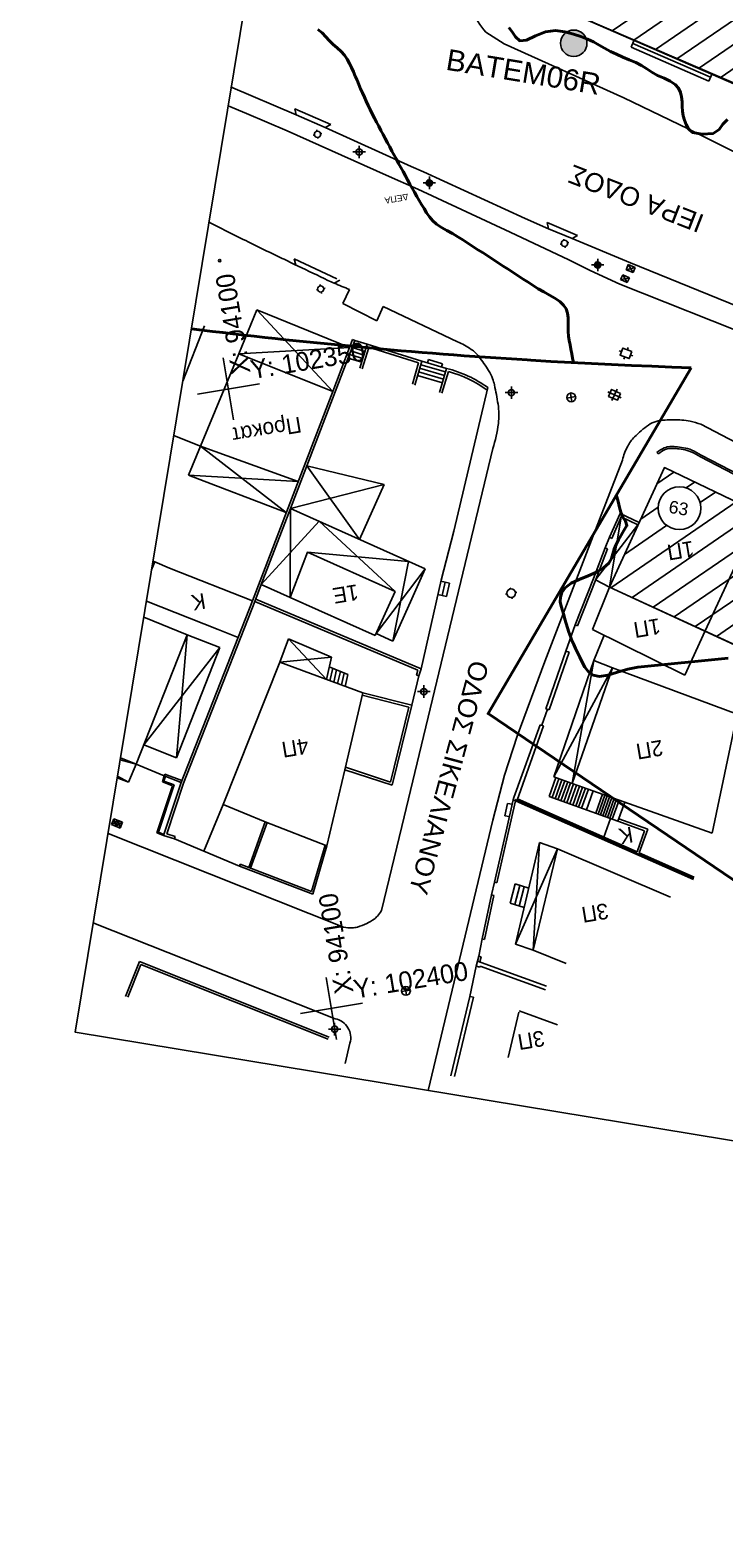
# Model space of a CAD drawing. Header units: metres. Extents: x 93017 to 94633, y 101979 to 102793.
# Drawn here: x 94049.69 to 94060.74, y 102336.74 to 102360.57 of the extents above; entities that cross this region are included whole.
import ezdxf
from ezdxf.enums import TextEntityAlignment as Align

# ---------------------------------------------------------------- set-up
doc = ezdxf.new("R2010")
doc.units = ezdxf.units.M
doc.header["$LTSCALE"] = 0.75
doc.header["$MEASUREMENT"] = 0
doc.header["$PDMODE"] = 34
doc.header["$PDSIZE"] = 0.1
doc.linetypes.add('DIAK1-1', pattern=[2, 1, -1])
for name, color, linetype in [('CG_BR', 253, 'Continuous'), ('CG_DIAF', 253, 'Continuous'), ('CG_ER', 253, 'ER'), ('CG_FREATIO', 252, 'Continuous'), ('CG_KG', 253, 'KG'), ('CG_KR', 253, 'Continuous'), ('CG_KT', 253, 'Continuous'), ('CG_KTISMATA_TXT', 252, 'Continuous'), ('CG_MD', 253, 'Continuous'), ('CG_SBL_BA', 8, 'DIAK1-1'), ('CG_SBL_BS', 253, 'Continuous'), ('CG_SK', 253, 'Continuous'), ('CG_STA-KYK', 8, 'Continuous'), ('CG_STA-SHM', 8, 'Continuous'), ('CG_USER', 253, 'Continuous'), ('COREBOREHOLES', 6, 'Continuous'), ('GEOLOGY', 7, 'Continuous'), ('GSLAYER', 7, 'Continuous'), ('HATCH DIAKINDYNEYSHS', 112, 'Continuous'), ('KANABOS', 8, 'Continuous'), ('NORTH', 8, 'Continuous'), ('OTM Solid 252', 252, 'Continuous'), ('OTM Text 0.25', 2, 'Continuous'), ('ΖΩΝΗ ΕΠΙΡΡΟΗΣ', 1, 'Continuous'), ('ΚΤΗΡΙΑ', 7, 'Continuous')]:
    doc.layers.add(name, color=color, linetype=linetype)
doc.styles.add('ARIAL', font='ARIAL.TTF')
doc.styles.add('GRSIMP', font='grsimp')
doc.styles.add('KTISMATA', font='win-sim.shx')
doc.linetypes.add('ER', pattern='A,1e-05,[104,OrizLt.shx,S=1,R=0,X=0,Y=0],-2', length=2.00001)
doc.linetypes.add('KG', pattern='A,5,-0.5,[114,OrizLt.shx,S=1,R=0,X=0,Y=0.5],-0.5', length=6)
pattern_1 = [(214.4408012, (109260.27855, 125634.61407), (0.1795635333, -0.2618457323), [])]

# ---------------------------------------------------------------- blocks, each defined once
blk = doc.blocks.new('FR-FVT')
at = {"layer": 'CG_FREATIO'}
for p, q in [((100047.73, 96581.47), (100049.33, 96581.47)), ((100047.73, 96579.87), (100047.73, 96581.47)), ((100047.73, 96580.67), (100049.33, 96580.67)), ((100047.73, 96579.87), (100049.33, 96579.87)), ((100047.93, 96580.07), (100047.93, 96581.27)), ((100047.93, 96581.27), (100049.13, 96581.27)), ((100047.93, 96580.07), (100049.13, 96580.07)), ((100048.53, 96579.87), (100048.53, 96581.47)), ((100049.13, 96580.07), (100049.13, 96581.27)), ((100049.33, 96579.87), (100049.33, 96581.47))]:
    blk.add_line(p, q, dxfattribs=at)
at = {"layer": 'CG_USER'}
blk.add_point((100048.53, 96580.67), dxfattribs=at)
blk = doc.blocks.new('SHM_STA')
at = {"layer": 'CG_STA-KYK'}
blk.add_circle((0, 0), 0.4, dxfattribs=at)
at = {"layer": 'CG_STA-SHM'}
blk.add_point((0, 0), dxfattribs=at)
blk = doc.blocks.new('ARI_KAN')
at = {"layer": 'OTM Solid 252', "style": 'GRSIMP'}
blk.add_text('X:', height=1.5, rotation=90, dxfattribs=at).set_placement((1.2, 1), align=Align.MIDDLE_LEFT)
blk.add_text('Y:', height=1.5, dxfattribs=at).set_placement((2, 1.2), align=Align.MIDDLE_LEFT)
blk.add_attdef('X', text='', height=1.5, rotation=90, dxfattribs=at).set_placement((1.2, 3.5), align=Align.MIDDLE_LEFT)
blk.add_attdef('Y', text='', height=1.5, dxfattribs=at).set_placement((4.5, 1.2), align=Align.MIDDLE_LEFT)
blk = doc.blocks.new('cross')
at = {"layer": 'GEOLOGY', "color": 6}
for p, q in [((11345.51, -2144.54), (11345.51, -2149.54)), ((11343.01, -2147.04), (11348.01, -2147.04))]:
    blk.add_line(p, q, dxfattribs=at)

msp = doc.modelspace()

# ---------------------------------------------------------------- hatches: boundary and pattern name
at = {"layer": 'COREBOREHOLES'}
h = msp.add_hatch(color=253, dxfattribs=at)
edge = h.paths.add_edge_path()
edge.add_arc((94058.344, 102360.356), 0.211, 0, 360)
at = {"layer": 'HATCH DIAKINDYNEYSHS', "ltscale": 15}
h = msp.add_hatch(dxfattribs=at)
h.set_pattern_fill('ANSI31', color=256, scale=0.1, angle=529.4408, style=0)
h.set_pattern_definition(pattern_1)
h.paths.add_polyline_path([(94064.514, 102358.135), (94057.796, 102361.061), (94059.43, 102365.276), (94060.866, 102364.761), (94060.069, 102362.422), (94065.423, 102360.401), (94064.664, 102358.188)])
h.paths.add_polyline_path([(94066.37, 102363.254), (94065.815, 102361.625), (94062.267, 102362.981), (94062.33, 102363.171), (94061.826, 102363.341), (94061.986, 102363.816), (94061.797, 102363.88), (94062.036, 102364.589), (94062.729, 102364.356), (94062.783, 102364.513)])
h = msp.add_hatch(dxfattribs=at)
h.set_pattern_fill('ANSI31', color=256, scale=0.1, angle=529.4408, style=0)
h.set_pattern_definition(pattern_1)
h.paths.add_polyline_path([(94062.595, 102352.254), (94062.009, 102350.268), (94058.911, 102351.697), (94059.787, 102353.599)])
edge = h.paths.add_edge_path(flags=17)
edge.add_arc((94062.54, 102351.104), 0.341, 0, 360)
edge = h.paths.add_edge_path(flags=16)
edge.add_arc((94061.941, 102352.056), 0.341, 0, 360)
edge = h.paths.add_edge_path(flags=16)
edge.add_arc((94060.027, 102352.952), 0.341, 0, 360)
edge = h.paths.add_edge_path()
edge.add_line((94062.009, 102350.268), (94062.499, 102350.041))
edge.add_line((94062.499, 102350.041), (94063.05, 102351.91))
edge.add_line((94063.05, 102351.91), (94062.79, 102351.982))
edge.add_line((94062.79, 102351.982), (94062.582, 102352.209))
edge.add_line((94062.582, 102352.209), (94062.009, 102350.268))
edge.add_line((94062.009, 102350.268), (94062.499, 102350.041))

# ---------------------------------------------------------------- linework, layer by layer
at = {"layer": 'CG_BR'}
for p, q in [((94053.297, 102356.11), (94054.776, 102355.513)), ((94053.371, 102351.737), (94053.835, 102352.949)), ((94055.981, 102351.985), (94053.835, 102352.949)), ((94055.769, 102351.507), (94055.981, 102351.985)), ((94058.911, 102351.697), (94058.693, 102351.813)), ((94053.828, 102351.532), (94053.371, 102351.737)), ((94055.467, 102350.836), (94055.769, 102351.507)), ((94053.806, 102350.871), (94053.665, 102350.5)), ((94054.489, 102350.581), (94053.806, 102350.871)), ((94055.467, 102350.836), (94055.198, 102350.957)), ((94058.664, 102350.525), (94058.83, 102350.929)), ((94054.489, 102350.581), (94054.406, 102350.227)), ((94058.025, 102348.674), (94058.664, 102350.525)), ((94058.664, 102350.525), (94058.963, 102350.413)), ((94051.381, 102348.877), (94051.257, 102348.591)), ((94051.257, 102348.591), (94051.078, 102348.661)), ((94058.319, 102348.569), (94058.025, 102348.674)), ((94057.416, 102346.011), (94057.801, 102347.627)), ((94058.084, 102347.529), (94057.801, 102347.627)), ((94057.699, 102345.913), (94057.416, 102346.011))]:
    msp.add_line(p, q, dxfattribs=at)
at = {"layer": 'CG_DIAF'}
for p, q in [((94053.903, 102359.313), (94053.926, 102359.216)), ((94054.388, 102359.014), (94054.475, 102359.063)), ((94057.921, 102357.5), (94057.944, 102357.402)), ((94058.319, 102357.245), (94058.405, 102357.297)), ((94053.896, 102356.923), (94053.919, 102356.825)), ((94054.529, 102356.537), (94054.619, 102356.582))]:
    msp.add_line(p, q, dxfattribs=at)
at = {"layer": 'CG_DIAF', "linetype": 'DIAK1-1'}
for p, q in [((94053.903, 102359.313), (94054.475, 102359.063)), ((94057.921, 102357.5), (94058.405, 102357.297)), ((94053.896, 102356.923), (94054.619, 102356.582))]:
    msp.add_line(p, q, dxfattribs=at)
at = {"layer": 'CG_ER'}
for p, q in [((94058.911, 102351.697), (94059.787, 102353.599)), ((94059.787, 102353.599), (94062.595, 102352.254)), ((94060.437, 102350.999), (94061.301, 102352.874))]:
    msp.add_line(p, q, dxfattribs=at)
at = {"layer": 'CG_FREATIO'}
for p, q in [((94054.253, 102358.976), (94054.256, 102358.956)), ((94054.215, 102358.898), (94054.195, 102358.895)), ((94054.273, 102358.857), (94054.276, 102358.837)), ((94054.334, 102358.918), (94054.314, 102358.915)), ((94058.148, 102357.162), (94058.128, 102357.158)), ((94058.186, 102357.239), (94058.189, 102357.219)), ((94058.205, 102357.12), (94058.208, 102357.101)), ((94058.266, 102357.181), (94058.246, 102357.178)), ((94059.211, 102356.833), (94059.177, 102356.749)), ((94059.322, 102356.788), (94059.211, 102356.833)), ((94059.211, 102356.833), (94059.288, 102356.704)), ((94059.123, 102356.671), (94059.088, 102356.595)), ((94059.088, 102356.595), (94059.23, 102356.618)), ((94059.197, 102356.545), (94059.088, 102356.595)), ((94059.232, 102356.622), (94059.123, 102356.671)), ((94059.123, 102356.671), (94059.197, 102356.545)), ((94059.177, 102356.749), (94059.322, 102356.788)), ((94059.288, 102356.704), (94059.177, 102356.749)), ((94059.232, 102356.622), (94059.197, 102356.545)), ((94059.322, 102356.788), (94059.288, 102356.704)), ((94054.268, 102356.435), (94054.248, 102356.432)), ((94054.306, 102356.513), (94054.309, 102356.493)), ((94054.326, 102356.394), (94054.329, 102356.374)), ((94054.386, 102356.455), (94054.367, 102356.452)), ((94059.105, 102355.446), (94059.067, 102355.46)), ((94059.156, 102355.362), (94059.141, 102355.325)), ((94059.212, 102355.512), (94059.198, 102355.475)), ((94059.287, 102355.377), (94059.249, 102355.391)), ((94058.374, 102354.729), (94058.236, 102354.706)), ((94058.294, 102354.786), (94058.316, 102354.648)), ((94059.101, 102354.71), (94058.887, 102354.804)), ((94059.034, 102354.848), (94058.953, 102354.666)), ((94057.279, 102351.587), (94057.259, 102351.584)), ((94057.333, 102351.687), (94057.336, 102351.667)), ((94057.437, 102351.613), (94057.417, 102351.61)), ((94057.359, 102351.529), (94057.362, 102351.51)), ((94051.021, 102348.008), (94050.985, 102347.915)), ((94050.985, 102347.915), (94051.092, 102347.98)), ((94051.162, 102347.953), (94051.021, 102348.008)), ((94051.092, 102347.98), (94051.021, 102348.008)), ((94051.055, 102347.887), (94051.021, 102348.008)), ((94051.055, 102347.887), (94051.092, 102347.98)), ((94051.092, 102347.98), (94051.126, 102347.86)), ((94051.126, 102347.86), (94050.985, 102347.915)), ((94051.162, 102347.953), (94051.055, 102347.887)), ((94051.126, 102347.86), (94051.055, 102347.887)), ((94051.162, 102347.953), (94051.126, 102347.86)), ((94055.742, 102345.277), (94055.604, 102345.254)), ((94055.661, 102345.335), (94055.684, 102345.197))]:
    msp.add_line(p, q, dxfattribs=at)
for points in [[(94059.271, 102355.447), (94059.126, 102355.502), (94059.083, 102355.39), (94059.228, 102355.335)], [(94059.088, 102354.781), (94058.947, 102354.843), (94058.899, 102354.733), (94059.04, 102354.671)]]:
    msp.add_lwpolyline(points, close=True, dxfattribs=at)
for centre, radius in [((94054.265, 102358.906), 0.05), ((94058.197, 102357.17), 0.05), ((94052.709, 102356.894), 0.02), ((94054.317, 102356.443), 0.05), ((94058.305, 102354.717), 0.07), ((94057.348, 102351.598), 0.07), ((94055.673, 102345.266), 0.07)]:
    msp.add_circle(centre, radius, dxfattribs=at)
at = {"layer": 'CG_KG'}
for p, q in [((94052.468, 102355.856), (94052.121, 102354.976)), ((94056.978, 102354.873), (94056.437, 102352.586)), ((94052.387, 102353.948), (94051.978, 102354.111)), ((94056.437, 102352.586), (94056.232, 102351.807)), ((94058.846, 102352.322), (94058.911, 102352.489)), ((94056.232, 102351.807), (94055.913, 102350.396)), ((94058.217, 102350.678), (94058.368, 102351.094)), ((94055.878, 102350.282), (94055.767, 102349.814)), ((94057.836, 102349.495), (94057.927, 102349.75)), ((94051.381, 102348.877), (94051.825, 102348.692)), ((94052.454, 102347.489), (94051.987, 102347.689)), ((94052.454, 102347.489), (94053.022, 102347.255)), ((94057.035, 102346.794), (94057.082, 102346.997)), ((94056.831, 102345.819), (94056.884, 102346.093)), ((94056.689, 102345.179), (94056.789, 102345.66))]:
    msp.add_line(p, q, dxfattribs=at)
at = {"layer": 'CG_KR'}
for p, q in [((94057.235, 102360.347), (94056.947, 102360.533)), ((94059.141, 102359.487), (94057.235, 102360.347)), ((94053.926, 102359.216), (94052.883, 102359.662)), ((94060.163, 102358.994), (94059.141, 102359.487)), ((94052.844, 102359.361), (94053.134, 102359.238)), ((94053.134, 102359.238), (94053.784, 102358.961)), ((94054.388, 102359.014), (94053.926, 102359.216)), ((94053.784, 102358.961), (94055.357, 102358.258)), ((94055.756, 102358.395), (94054.388, 102359.014)), ((94061.409, 102358.372), (94060.163, 102358.994)), ((94055.357, 102358.258), (94055.86, 102358.032)), ((94055.95, 102358.309), (94055.756, 102358.395)), ((94057.569, 102357.567), (94055.95, 102358.309)), ((94055.86, 102358.032), (94057.331, 102357.347)), ((94057.944, 102357.402), (94057.569, 102357.567)), ((94057.331, 102357.347), (94058.265, 102356.905)), ((94058.319, 102357.245), (94057.944, 102357.402)), ((94058.319, 102357.245), (94059.246, 102356.861)), ((94058.265, 102356.905), (94058.608, 102356.736)), ((94061.347, 102356.006), (94059.246, 102356.861)), ((94058.608, 102356.736), (94059.077, 102356.519)), ((94054.776, 102356.434), (94054.668, 102356.21)), ((94059.077, 102356.519), (94062.063, 102355.33)), ((94054.668, 102356.21), (94055.208, 102355.938)), ((94055.208, 102355.938), (94055.308, 102356.165)), ((94055.308, 102356.165), (94056.492, 102355.604)), ((94060.366, 102354.289), (94062.386, 102353.239)), ((94057.055, 102353.901), (94056.752, 102352.643)), ((94058.651, 102352.51), (94059.118, 102353.718)), ((94056.752, 102352.643), (94055.61, 102347.882)), ((94057.882, 102350.514), (94058.651, 102352.51)), ((94057.445, 102349.324), (94057.882, 102350.514)), ((94057.241, 102348.699), (94057.445, 102349.324)), ((94051.825, 102348.692), (94051.796, 102348.596)), ((94051.825, 102348.692), (94051.836, 102348.72)), ((94052.095, 102348.587), (94051.825, 102348.692)), ((94057.168, 102348.413), (94057.241, 102348.699)), ((94051.709, 102347.782), (94051.958, 102348.533)), ((94051.958, 102348.533), (94051.796, 102348.596)), ((94052.763, 102348.237), (94052.454, 102347.489)), ((94057.057, 102347.986), (94057.168, 102348.413)), ((94056.791, 102346.873), (94057.057, 102347.986)), ((94054.681, 102346.281), (94050.931, 102347.77)), ((94051.814, 102347.74), (94051.709, 102347.782)), ((94055.61, 102347.882), (94055.283, 102346.544)), ((94056.029, 102343.681), (94056.791, 102346.873)), ((94050.696, 102346.348), (94050.704, 102346.345)), ((94050.704, 102346.345), (94054.544, 102344.821)), ((94054.781, 102344.432), (94054.707, 102344.109))]:
    msp.add_line(p, q, dxfattribs=at)
at = {"layer": 'CG_KR', "flags": 128}
for points in [[(94079.354, 102343.79, 0.000001), (94076.787, 102345.638, 0.000007), (94076.272, 102346.009, 0.000072)], [(94078.306, 102345.533, -0.000003), (94080.419, 102344.009, -0.000361)], [(94056.492, 102355.604, -0.051612), (94056.713, 102355.482, -0.076909), (94056.836, 102355.365, -0.025191), (94056.989, 102355.144, -0.047828), (94057.052, 102355.017, -0.039091), (94057.082, 102354.915, -0.013349), (94057.139, 102354.61, -0.068177), (94057.145, 102354.3, -0.051576), (94057.055, 102353.901)], [(94059.118, 102353.718, -0.057932), (94059.203, 102353.94, -0.075892), (94059.31, 102354.087, -0.041258), (94059.533, 102354.277, -0.09077), (94059.654, 102354.334, -0.051808), (94059.8, 102354.357, -0.028606), (94060.067, 102354.356, -0.039501), (94060.195, 102354.338, -0.028986), (94060.366, 102354.289)], [(94055.283, 102346.544, -0.039275), (94055.218, 102346.456, -0.061928), (94055.167, 102346.409, -0.042115), (94055.048, 102346.34, -0.037229), (94054.903, 102346.283, -0.070773), (94054.815, 102346.27, -0.04648), (94054.681, 102346.281)]]:
    msp.add_lwpolyline(points, format="xyb", dxfattribs=at)
at = {"layer": 'CG_KR'}
msp.add_lwpolyline([(94052.539, 102357.509, 0.007021), (94052.87, 102357.338, 0.003621), (94053.543, 102357.007, 0.000144), (94053.796, 102356.885, 0.000296), (94053.919, 102356.825, 0.001046), (94053.955, 102356.808, 0.000079), (94054.432, 102356.581, 0.009702), (94054.529, 102356.537, 0.003884), (94054.776, 102356.434)], format="xyb", dxfattribs=at)
for points in [[(94052.106, 102348.615), (94051.836, 102348.72)], [(94051.82, 102347.759), (94051.734, 102347.794), (94051.983, 102348.545)], [(94051.844, 102348.685), (94051.82, 102348.608), (94051.983, 102348.545)]]:
    msp.add_lwpolyline(points, dxfattribs=at)
for centre, radius, start, end in [((94057.725, 102361.243), 1.054, 177.6662, 222.3884), ((94054.489, 102344.521), 0.306, 343.1085, 79.628)]:
    msp.add_arc(centre, radius, start, end, dxfattribs=at)
at = {"layer": 'CG_KT'}
for p, q in [((94060.665, 102359.824), (94057.796, 102361.061)), ((94060.665, 102359.824), (94063.339, 102358.653)), ((94053.014, 102355.409), (94052.403, 102353.942)), ((94054.507, 102354.812), (94053.014, 102355.409)), ((94053.796, 102352.958), (94054.507, 102354.812)), ((94052.387, 102353.948), (94053.957, 102353.379)), ((94051.658, 102352.059), (94051.625, 102351.971)), ((94051.658, 102352.059), (94051.675, 102352.098)), ((94051.909, 102351.997), (94051.675, 102352.098)), ((94053.828, 102351.532), (94054.105, 102352.255)), ((94055.499, 102351.628), (94054.105, 102352.255)), ((94051.909, 102351.997), (94053.229, 102351.48)), ((94055.183, 102350.923), (94055.499, 102351.628)), ((94058.643, 102351.021), (94058.911, 102351.697)), ((94062.009, 102350.268), (94058.911, 102351.697)), ((94052.683, 102351.021), (94051.542, 102351.473)), ((94055.183, 102350.923), (94053.828, 102351.532)), ((94051.5, 102351.216), (94052.189, 102350.937)), ((94051.381, 102348.877), (94052.189, 102350.937)), ((94052.683, 102351.021), (94053, 102350.896)), ((94058.643, 102351.021), (94060.114, 102350.296)), ((94060.114, 102350.296), (94060.437, 102350.999)), ((94053.665, 102350.5), (94052.763, 102348.237)), ((94054.986, 102350.013, 12.114), (94053.665, 102350.5)), ((94058.319, 102348.569), (94058.963, 102350.413)), ((94060.945, 102349.672), (94058.963, 102350.413)), ((94054.986, 102350.013), (94054.7, 102348.789)), ((94060.945, 102349.672), (94060.549, 102347.779)), ((94051.381, 102348.877), (94051.13, 102348.975)), ((94054.7, 102348.789), (94054.413, 102347.575)), ((94060.549, 102347.779), (94058.319, 102348.569)), ((94053.434, 102347.96), (94052.763, 102348.237)), ((94058.821, 102347.715), (94058.927, 102348.011)), ((94054.413, 102347.575), (94053.434, 102347.96)), ((94057.699, 102345.913), (94058.084, 102347.529)), ((94058.084, 102347.529), (94059.884, 102346.758)), ((94057.699, 102345.913), (94058.222, 102345.703)), ((94057.472, 102344.927), (94057.299, 102344.208)), ((94057.478, 102344.947), (94058.084, 102344.726))]:
    msp.add_line(p, q, dxfattribs=at)
at = {"layer": 'CG_MD'}
for p, q in [((94053.835, 102352.949), (94054.861, 102355.625)), ((94054.776, 102355.513), (94054.822, 102355.637)), ((94054.861, 102355.625), (94054.822, 102355.637)), ((94054.507, 102354.812), (94054.776, 102355.513)), ((94054.813, 102355.499), (94054.839, 102355.567)), ((94055.057, 102355.564), (94054.939, 102355.182)), ((94055.084, 102355.514), (94054.978, 102355.17)), ((94055.875, 102355.269), (94055.046, 102355.526)), ((94055.925, 102355.296), (94055.057, 102355.564)), ((94055.875, 102355.269), (94055.775, 102354.925)), ((94055.925, 102355.296), (94055.813, 102354.912)), ((94056.321, 102355.179), (94056.208, 102354.795)), ((94056.348, 102355.13), (94056.247, 102354.786)), ((94059.667, 102353.839), (94059.686, 102353.816)), ((94053.229, 102351.48), (94053.796, 102352.958)), ((94058.911, 102352.489), (94059.081, 102352.87)), ((94058.948, 102352.472), (94059.101, 102352.816)), ((94059.081, 102352.87), (94059.384, 102352.723)), ((94059.101, 102352.816), (94059.367, 102352.687)), ((94058.658, 102351.832), (94058.846, 102352.322)), ((94058.695, 102351.818), (94058.883, 102352.308)), ((94058.883, 102352.308), (94058.846, 102352.322)), ((94058.948, 102352.472), (94058.911, 102352.489)), ((94051.658, 102352.059), (94051.64, 102352.066)), ((94051.675, 102352.098), (94051.647, 102352.108)), ((94058.368, 102351.094), (94058.658, 102351.832)), ((94058.405, 102351.08), (94058.695, 102351.818)), ((94053.267, 102351.466), (94053.371, 102351.737)), ((94052.095, 102348.587), (94053.229, 102351.48)), ((94052.133, 102348.573), (94053.267, 102351.466)), ((94055.864, 102350.373), (94053.267, 102351.466)), ((94055.913, 102350.396), (94053.281, 102351.503)), ((94058.405, 102351.08), (94058.368, 102351.094)), ((94057.898, 102349.76), (94058.217, 102350.678)), ((94057.955, 102349.74), (94058.273, 102350.659)), ((94058.273, 102350.659), (94058.217, 102350.678)), ((94055.84, 102350.294), (94055.864, 102350.373)), ((94055.878, 102350.282), (94055.913, 102350.396)), ((94055.878, 102350.282), (94055.84, 102350.294)), ((94054.977, 102349.974), (94055.718, 102349.785)), ((94054.986, 102350.013), (94055.767, 102349.814)), ((94055.718, 102349.785), (94055.426, 102348.591)), ((94055.767, 102349.814), (94055.455, 102348.54)), ((94057.955, 102349.74), (94057.898, 102349.76)), ((94057.393, 102348.348), (94057.808, 102349.505)), ((94057.441, 102348.304), (94057.864, 102349.485)), ((94057.864, 102349.485), (94057.808, 102349.505)), ((94055.455, 102348.54), (94054.7, 102348.789)), ((94055.426, 102348.591), (94054.71, 102348.828)), ((94051.814, 102347.74), (94052.095, 102348.587)), ((94051.865, 102347.767), (94052.133, 102348.573)), ((94057.267, 102347.812), (94057.379, 102348.309)), ((94057.306, 102347.803), (94057.416, 102348.293)), ((94057.393, 102348.348), (94057.379, 102348.309)), ((94060.248, 102347.04), (94057.379, 102348.309)), ((94060.255, 102347.058), (94057.413, 102348.316)), ((94059.352, 102347.48), (94057.448, 102348.324)), ((94059.062, 102348.005), (94059.521, 102347.84)), ((94051.987, 102347.689), (94051.814, 102347.74)), ((94051.999, 102347.727), (94051.865, 102347.767)), ((94053.171, 102347.23), (94053.434, 102347.96)), ((94053.199, 102347.219), (94053.462, 102347.949)), ((94057.082, 102346.997), (94057.267, 102347.812)), ((94057.121, 102346.989), (94057.306, 102347.803)), ((94059.048, 102347.968), (94059.47, 102347.816)), ((94059.47, 102347.816), (94059.352, 102347.48)), ((94059.521, 102347.84), (94059.388, 102347.464)), ((94051.999, 102347.727), (94051.987, 102347.689)), ((94054.385, 102347.586), (94054.171, 102346.848)), ((94054.413, 102347.575), (94054.19, 102346.808)), ((94053.033, 102347.283), (94053.022, 102347.255)), ((94054.171, 102346.848), (94053.033, 102347.283)), ((94060.263, 102347.076), (94059.388, 102347.464)), ((94054.19, 102346.808), (94053.022, 102347.255)), ((94056.884, 102346.093), (94057.035, 102346.794)), ((94056.924, 102346.085), (94057.074, 102346.785)), ((94057.074, 102346.785), (94057.035, 102346.794)), ((94057.121, 102346.989), (94057.082, 102346.997)), ((94056.924, 102346.085), (94056.884, 102346.093)), ((94051.431, 102345.736), (94051.209, 102345.179)), ((94051.454, 102345.684), (94051.246, 102345.164)), ((94051.431, 102345.736), (94054.45, 102344.532)), ((94051.454, 102345.684), (94054.436, 102344.495)), ((94056.789, 102345.66), (94056.813, 102345.741)), ((94056.847, 102345.643), (94056.789, 102345.66)), ((94056.813, 102345.741), (94056.831, 102345.819)), ((94056.813, 102345.741), (94057.911, 102345.341)), ((94056.87, 102345.811), (94056.831, 102345.819)), ((94056.847, 102345.643), (94056.852, 102345.662)), ((94056.851, 102345.727), (94056.87, 102345.811)), ((94056.852, 102345.662), (94057.895, 102345.283)), ((94056.689, 102345.179), (94056.387, 102343.916)), ((94056.748, 102345.165), (94056.445, 102343.902))]:
    msp.add_line(p, q, dxfattribs=at)
for points in [[(94056.978, 102354.873, 0.094342), (94056.321, 102355.179, 0.094342)], [(94056.968, 102354.831, 0.091419), (94056.348, 102355.13, 0.091419)], [(94061.429, 102353.207, 0.406963), (94061.425, 102353.22), (94060.361, 102353.769)]]:
    msp.add_lwpolyline(points, format="xyb", dxfattribs=at)
at = {"layer": 'CG_MD', "flags": 128}
for points in [[(94059.667, 102353.839, -0.066113), (94059.786, 102353.913, -0.099815), (94059.876, 102353.934, -0.028318), (94059.965, 102353.932, -0.019983), (94060.09, 102353.916, -0.05919), (94060.222, 102353.878, -0.046716), (94060.374, 102353.796)], [(94059.686, 102353.816, -0.066113), (94059.798, 102353.886, -0.099815), (94059.877, 102353.904, -0.028318), (94059.963, 102353.902, -0.019983), (94060.085, 102353.887, -0.05919), (94060.21, 102353.851, -0.046552), (94060.361, 102353.769)], [(94061.456, 102353.194, 0.406963), (94061.438, 102353.247), (94060.374, 102353.796)]]:
    msp.add_lwpolyline(points, format="xyb", dxfattribs=at)
msp.add_lwpolyline([(94056.689, 102345.179), (94056.748, 102345.165)], dxfattribs=at)
at = {"layer": 'CG_SBL_BA', "flags": 128}
for points in [[(94051.381, 102348.877), (94051.125, 102348.945)], [(94051.082, 102348.684), (94051.257, 102348.591)]]:
    msp.add_lwpolyline(points, dxfattribs=at)
at = {"layer": 'CG_SBL_BS'}
for p, q in [((94053.014, 102355.409), (94053.297, 102356.11)), ((94053.297, 102356.11), (94054.507, 102354.812)), ((94054.776, 102355.513), (94053.014, 102355.409)), ((94052.403, 102353.942), (94052.211, 102353.481)), ((94053.768, 102352.884), (94052.403, 102353.942)), ((94052.211, 102353.481), (94053.768, 102352.884)), ((94052.211, 102353.481), (94053.957, 102353.379)), ((94054.095, 102353.627), (94055.326, 102353.329)), ((94054.933, 102352.456), (94054.095, 102353.627)), ((94055.326, 102353.329), (94053.835, 102352.949)), ((94055.326, 102353.329), (94054.933, 102352.456)), ((94052.189, 102350.937), (94052.023, 102348.979)), ((94052.711, 102350.733), (94052.189, 102350.938)), ((94051.501, 102349.184), (94052.711, 102350.733)), ((94052.023, 102348.979), (94052.711, 102350.733)), ((94052.023, 102348.979), (94051.501, 102349.184))]:
    msp.add_line(p, q, dxfattribs=at)
at = {"layer": 'CG_SBL_BS', "flags": 128}
for points in [[(94054.292, 102352.744), (94053.371, 102351.737)], [(94053.835, 102352.949), (94053.828, 102351.532)], [(94055.499, 102351.628), (94054.292, 102352.744)], [(94058.911, 102351.697), (94059.101, 102352.816)], [(94059.367, 102352.687), (94058.693, 102351.813)], [(94055.467, 102350.836), (94055.714, 102352.105), (94054.105, 102352.255)], [(94055.198, 102350.957), (94055.981, 102351.985)], [(94053.806, 102350.871), (94054.406, 102350.227)], [(94054.489, 102350.581), (94053.665, 102350.5)], [(94058.963, 102350.413), (94058.025, 102348.674)], [(94058.319, 102348.569), (94058.664, 102350.525)], [(94058.084, 102347.529), (94057.416, 102346.011)], [(94057.801, 102347.627), (94057.699, 102345.913)]]:
    msp.add_lwpolyline(points, dxfattribs=at)
at = {"layer": 'CG_SK'}
for p, q in [((94059.259, 102360.293), (94059.308, 102360.409)), ((94060.494, 102359.754), (94059.259, 102360.293)), ((94060.52, 102359.814), (94059.284, 102360.351)), ((94060.494, 102359.754), (94060.546, 102359.875)), ((94055.057, 102355.564), (94054.861, 102355.625)), ((94054.987, 102355.335), (94054.775, 102355.4)), ((94055.004, 102355.392), (94054.797, 102355.456)), ((94055.022, 102355.449), (94054.818, 102355.512)), ((94055.04, 102355.507), (94054.84, 102355.568)), ((94054.969, 102355.277), (94054.754, 102355.344)), ((94056.287, 102355.064), (94055.891, 102355.181)), ((94056.304, 102355.122), (94055.908, 102355.238)), ((94056.321, 102355.179), (94055.925, 102355.296)), ((94056.031, 102355.321), (94056.016, 102355.269)), ((94056.253, 102355.251), (94056.031, 102355.321)), ((94056.253, 102355.251), (94056.239, 102355.203)), ((94056.253, 102354.949), (94055.857, 102355.066)), ((94056.27, 102355.006), (94055.874, 102355.123)), ((94056.368, 102351.761), (94056.228, 102351.793)), ((94056.317, 102351.545), (94056.179, 102351.576)), ((94056.248, 102351.56), (94056.298, 102351.777)), ((94056.368, 102351.761), (94056.317, 102351.545)), ((94054.749, 102350.302), (94054.453, 102350.428)), ((94054.508, 102350.404), (94054.462, 102350.206)), ((94054.569, 102350.379), (94054.523, 102350.183)), ((94054.629, 102350.353), (94054.584, 102350.161)), ((94054.689, 102350.327), (94054.645, 102350.139)), ((94054.749, 102350.302), (94054.706, 102350.116)), ((94057.952, 102348.361), (94058.059, 102348.662)), ((94057.999, 102348.344), (94058.107, 102348.645)), ((94058.046, 102348.327), (94058.154, 102348.628)), ((94058.093, 102348.31), (94058.201, 102348.611)), ((94058.14, 102348.293), (94058.248, 102348.594)), ((94058.187, 102348.276), (94058.295, 102348.577)), ((94058.234, 102348.259), (94058.342, 102348.561)), ((94058.281, 102348.243), (94058.389, 102348.544)), ((94058.328, 102348.226), (94058.436, 102348.527)), ((94058.375, 102348.209), (94058.483, 102348.51)), ((94058.422, 102348.192), (94058.53, 102348.494)), ((94058.469, 102348.175), (94058.578, 102348.477)), ((94057.246, 102348.053), (94057.289, 102348.251)), ((94057.289, 102348.251), (94057.363, 102348.239)), ((94059.048, 102347.968), (94057.952, 102348.361)), ((94058.546, 102348.148), (94058.653, 102348.45)), ((94058.694, 102348.095), (94058.801, 102348.398)), ((94058.731, 102348.081), (94058.839, 102348.385)), ((94058.769, 102348.068), (94058.877, 102348.371)), ((94058.807, 102348.055), (94058.914, 102348.358)), ((94058.845, 102348.041), (94058.952, 102348.344)), ((94058.882, 102348.028), (94058.99, 102348.331)), ((94058.92, 102348.015), (94059.027, 102348.318)), ((94058.958, 102348.001), (94059.065, 102348.304)), ((94059.048, 102347.968), (94059.156, 102348.272)), ((94057.246, 102348.053), (94057.318, 102348.041)), ((94057.333, 102346.664), (94057.412, 102346.97)), ((94057.405, 102346.64), (94057.484, 102346.947)), ((94057.412, 102346.97), (94057.628, 102346.9)), ((94057.477, 102346.617), (94057.556, 102346.923)), ((94057.333, 102346.664), (94057.554, 102346.592))]:
    msp.add_line(p, q, dxfattribs=at)
at = {"layer": 'COREBOREHOLES', "color": 253}
msp.add_circle((94058.344, 102360.356), 0.211, dxfattribs=at)
at = {"layer": 'GSLAYER', "color": 1, "lineweight": 50, "flags": 128}
for points in [[(94057.312, 102360.609), (94057.365, 102360.537), (94057.419, 102360.457), (94057.486, 102360.397), (94057.591, 102360.406), (94057.734, 102360.472), (94057.894, 102360.537), (94058.052, 102360.557), (94058.202, 102360.537), (94058.338, 102360.501), (94058.458, 102360.462), (94058.565, 102360.421), (94058.661, 102360.377), (94058.748, 102360.327), (94058.835, 102360.276), (94058.927, 102360.227), (94059.023, 102360.181), (94059.124, 102360.135), (94059.228, 102360.092), (94059.331, 102360.048), (94059.424, 102360), (94059.506, 102359.948), (94059.588, 102359.894), (94059.68, 102359.845), (94059.781, 102359.799), (94059.878, 102359.752), (94059.958, 102359.7), (94060.012, 102359.64), (94060.044, 102359.573), (94060.061, 102359.501), (94060.068, 102359.426), (94060.071, 102359.349), (94060.077, 102359.274), (94060.088, 102359.201), (94060.106, 102359.13), (94060.134, 102359.061), (94060.173, 102358.995), (94060.237, 102358.936), (94060.391, 102358.906), (94060.561, 102358.92), (94060.659, 102358.985), (94060.72, 102359.067), (94060.792, 102359.144)], [(94054.271, 102360.577), (94054.342, 102360.523), (94054.398, 102360.461), (94054.451, 102360.398), (94054.512, 102360.339), (94054.577, 102360.281), (94054.64, 102360.223), (94054.696, 102360.164), (94054.74, 102360.101), (94054.775, 102360.035), (94054.807, 102359.968), (94054.838, 102359.901), (94054.867, 102359.834), (94054.895, 102359.767), (94054.924, 102359.7), (94054.952, 102359.633), (94054.981, 102359.566), (94055.011, 102359.499), (94055.041, 102359.432), (94055.072, 102359.365), (94055.104, 102359.299), (94055.137, 102359.232), (94055.171, 102359.166), (94055.205, 102359.1), (94055.24, 102359.034), (94055.275, 102358.969), (94055.31, 102358.903), (94055.345, 102358.837), (94055.38, 102358.771), (94055.415, 102358.706), (94055.45, 102358.64), (94055.486, 102358.574), (94055.521, 102358.508), (94055.557, 102358.443), (94055.593, 102358.377), (94055.629, 102358.312), (94055.664, 102358.246), (94055.7, 102358.18), (94055.736, 102358.115), (94055.771, 102358.049), (94055.808, 102357.984), (94055.845, 102357.918), (94055.883, 102357.854), (94055.923, 102357.789), (94055.962, 102357.724), (94056.002, 102357.658), (94056.046, 102357.594), (94056.097, 102357.533), (94056.16, 102357.475), (94056.238, 102357.423), (94056.325, 102357.374), (94056.414, 102357.325), (94056.498, 102357.275), (94056.579, 102357.224), (94056.659, 102357.172), (94056.739, 102357.12), (94056.82, 102357.068), (94056.901, 102357.017), (94056.981, 102356.965), (94057.061, 102356.913), (94057.14, 102356.861), (94057.22, 102356.809), (94057.3, 102356.757), (94057.38, 102356.705), (94057.46, 102356.654), (94057.541, 102356.602), (94057.62, 102356.55), (94057.7, 102356.498), (94057.78, 102356.446), (94057.868, 102356.396), (94057.958, 102356.347), (94058.044, 102356.297), (94058.122, 102356.244), (94058.183, 102356.187), (94058.225, 102356.125), (94058.247, 102356.057), (94058.257, 102355.986), (94058.258, 102355.913), (94058.257, 102355.839), (94058.257, 102355.766), (94058.262, 102355.694), (94058.272, 102355.623), (94058.285, 102355.553), (94058.299, 102355.483), (94058.313, 102355.413), (94058.326, 102355.343), (94058.338, 102355.273), (94058.338, 102355.272)], [(94059.022, 102353.162), (94059.026, 102353.152), (94059.047, 102353.083), (94059.063, 102353.014), (94059.08, 102352.944), (94059.1, 102352.876), (94059.128, 102352.809), (94059.17, 102352.744), (94059.19, 102352.676), (94059.144, 102352.6), (94059.099, 102352.525), (94059.057, 102352.45), (94059.02, 102352.375), (94058.99, 102352.3), (94058.968, 102352.225), (94058.945, 102352.149), (94058.901, 102352.075), (94058.82, 102352.004), (94058.708, 102351.936), (94058.574, 102351.874), (94058.433, 102351.816), (94058.303, 102351.757), (94058.21, 102351.687), (94058.155, 102351.611), (94058.131, 102351.536), (94058.129, 102351.464), (94058.142, 102351.393), (94058.163, 102351.323), (94058.184, 102351.254), (94058.204, 102351.185), (94058.225, 102351.116), (94058.246, 102351.048), (94058.267, 102350.979), (94058.291, 102350.911), (94058.316, 102350.846), (94058.344, 102350.783), (94058.374, 102350.72), (94058.406, 102350.653), (94058.441, 102350.581), (94058.479, 102350.501), (94058.523, 102350.419), (94058.58, 102350.346), (94058.655, 102350.294), (94058.756, 102350.273), (94058.887, 102350.293), (94059.042, 102350.341), (94059.205, 102350.389), (94059.365, 102350.419), (94059.525, 102350.437), (94059.684, 102350.452), (94059.843, 102350.468), (94060.003, 102350.484), (94060.163, 102350.5), (94060.323, 102350.516), (94060.482, 102350.532), (94060.642, 102350.548), (94060.802, 102350.564)]]:
    msp.add_lwpolyline(points, dxfattribs=at)
at = {"layer": 'KANABOS'}
for p, q in [((94052.765, 102355.345), (94052.929, 102354.359)), ((94052.354, 102354.77), (94053.34, 102354.934)), ((94054.405, 102345.481), (94054.569, 102344.494)), ((94053.994, 102344.905), (94054.98, 102345.069))]:
    msp.add_line(p, q, dxfattribs=at)
at = {"layer": 'NORTH'}
for points in [[(94064.514, 102358.135), (94057.796, 102361.061), (94059.43, 102365.276), (94060.866, 102364.761), (94060.069, 102362.422), (94065.423, 102360.401), (94064.664, 102358.188), (94064.514, 102358.135)], [(94062.595, 102352.254), (94062.009, 102350.268), (94058.911, 102351.697), (94059.787, 102353.599), (94062.595, 102352.254)]]:
    msp.add_lwpolyline(points, dxfattribs=at)
at = {"layer": 'OTM Text 0.25', "color": 7, "ltscale": 0.5}
msp.add_lwpolyline([(94057.071, 102384.966), (94111.785, 102375.933), (94105.122, 102335.576), (94050.409, 102344.609)], close=True, dxfattribs=at)
at = {"layer": 'ΖΩΝΗ ΕΠΙΡΡΟΗΣ', "color": 6, "lineweight": 50}
msp.add_lwpolyline([(94052.258, 102355.809, 0.015542), (94057.605, 102355.314), (94057.663, 102355.31), (94057.981, 102355.291), (94058.303, 102355.274), (94058.625, 102355.257), (94058.946, 102355.241), (94059.266, 102355.227), (94059.586, 102355.214), (94059.905, 102355.201), (94060.211, 102355.19)], format="xyb", dxfattribs=at)
msp.add_lwpolyline([(94068.977, 102341.543), (94056.981, 102349.681), (94060.211, 102355.19)], dxfattribs=at)
at = {"layer": 'ΚΤΗΡΙΑ'}
msp.add_circle((94060.027, 102352.952), 0.341, dxfattribs=at)

# ---------------------------------------------------------------- block references
at = {"layer": 'CG_FREATIO', "xscale": 0.04999999999463804, "yscale": 0.04999999998835847, "zscale": 0.05, "rotation": 154.3883534971859}
for p in [(100654.399, 104550.293), (100657.079, 104548.987)]:
    msp.add_blockref('FR-FVT', p, dxfattribs=at)
at = {"layer": 'CG_STA-SHM', "xscale": 0.120000000013111, "yscale": 0.1187999999965541, "zscale": 0.12, "rotation": 189.4408011610518}
for p in [(94054.929, 102358.625), (94057.352, 102354.793), (94055.958, 102350.032), (94054.538, 102344.657)]:
    msp.add_blockref('SHM_STA', p, dxfattribs=at)
at = {"layer": 'GEOLOGY', "color": 33, "xscale": 0.2000000000122818, "yscale": 0.2000000000116415, "zscale": 0.2, "rotation": 9.440801161507581}
for p in [(91744.043, 102406.246), (91745.684, 102396.382)]:
    msp.add_blockref('cross', p, dxfattribs=at)
at = {"layer": 'KANABOS'}
ref = msp.add_blockref('ARI_KAN', (94052.847, 102354.852), dxfattribs=dict(at, xscale=0.2000000000122818, yscale=0.2000000000116415, zscale=0.2, rotation=9.440801161507581))
ref.add_attrib('X', '94100', dxfattribs={"layer": '0', "height": 0.3, "rotation": 99.4408, "style": 'GRSIMP'}).set_placement((94052.969, 102355.582), align=Align.MIDDLE_LEFT)
ref.add_attrib('Y', '102350', dxfattribs={"layer": '0', "height": 0.3, "rotation": 9.4408, "style": 'GRSIMP'}).set_placement((94053.695, 102355.236), align=Align.MIDDLE_LEFT)
ref = msp.add_blockref('ARI_KAN', (94054.487, 102344.987), dxfattribs=dict(at, xscale=0.2000000000122818, yscale=0.2000000000116415, zscale=0.2, rotation=9.440801161507581))
ref.add_attrib('X', '94100', dxfattribs={"layer": '0', "height": 0.3, "rotation": 99.4408, "style": 'GRSIMP'}).set_placement((94054.609, 102345.717), align=Align.MIDDLE_LEFT)
ref.add_attrib('Y', '102400', dxfattribs={"layer": '0', "height": 0.3, "rotation": 9.4408, "style": 'GRSIMP'}).set_placement((94055.336, 102345.372), align=Align.MIDDLE_LEFT)

# ---------------------------------------------------------------- texts
at = {"layer": 'CG_DIAF', "style": 'ARIAL'}
for s, height, rotation, p in [('ΙΕΡΑ ΟΔΟΣ', 0.3, 158.7382, (94060.442, 102357.611)), ('ΔΕΠΑ', 0.1, 189.4408, (94055.702, 102357.961)), ('ΟΔΟΣ ΣΙΚΕΛΙΑΝΟΥ', 0.3, 254.9817, (94056.708, 102350.55))]:
    msp.add_text(s, height=height, rotation=rotation, dxfattribs=at).set_placement(p)
at = {"layer": 'CG_KTISMATA_TXT', "style": 'KTISMATA'}
for s, p in [('Προκατ', (94053.458, 102354.196)), ('1Π', (94060.046, 102352.277)), ('K', (94052.371, 102351.462)), ('1Ε', (94054.713, 102351.586)), ('1Π', (94059.512, 102351.043)), ('4Π', (94053.911, 102349.137)), ('2Π', (94059.552, 102349.107)), ('K', (94059.175, 102347.741)), ('3Π', (94058.684, 102346.508)), ('3Π', (94057.667, 102344.481))]:
    msp.add_text(s, height=0.25, rotation=189.4408, dxfattribs=at).set_placement(p, align=Align.MIDDLE_CENTER)
at = {"layer": 'COREBOREHOLES', "color": 253, "insert": (94056.349, 102360.268), "char_height": 0.336, "width": 0.54167, "attachment_point": 1, "rotation": 350.6259, "style": 'ARIAL'}
msp.add_mtext('{\\fArial|b0|i0|c0|p34;BATEM06R}', dxfattribs=at)
at = {"layer": 'ΚΤΗΡΙΑ', "color": 7, "insert": (94059.877, 102353.079), "char_height": 0.2, "width": 0.54167, "attachment_point": 1, "rotation": 350.6609, "style": 'ARIAL'}
msp.add_mtext('{\\fArial|b0|i0|c161|p34;63}', dxfattribs=at)

doc.saveas('drawing.dxf')
